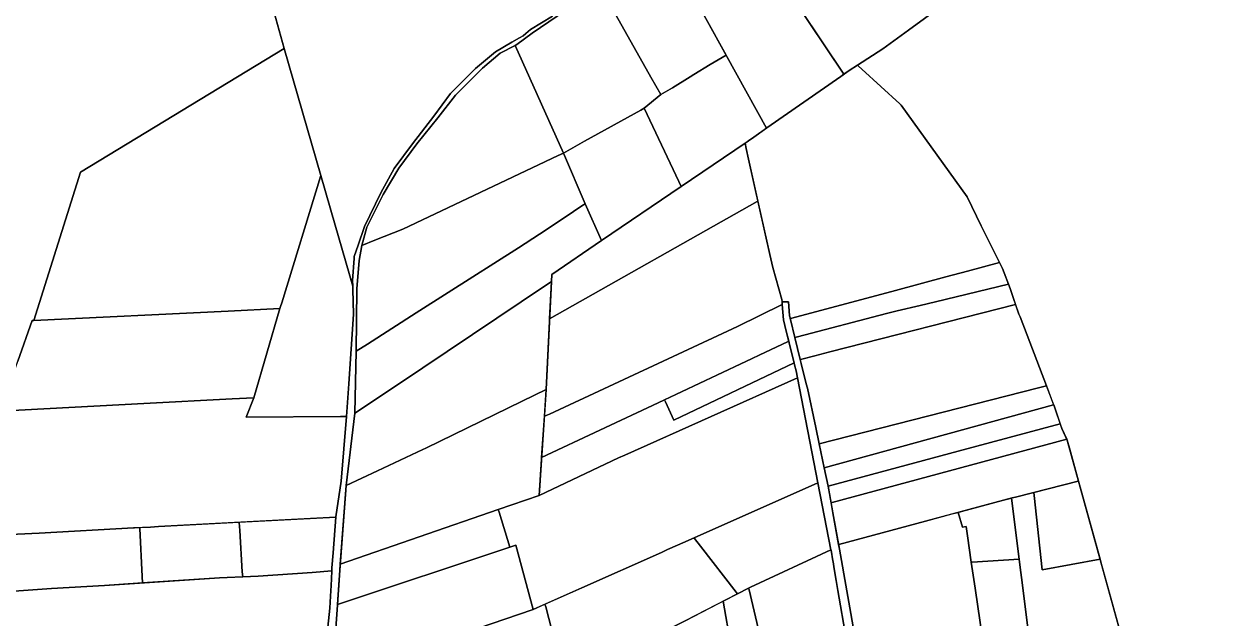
# Model space of a CAD drawing. Header units: metres. Extents: x 3 to 1005126, y 39 to 4383651.
# Drawn here: x 493134 to 493866, y 4373078 to 4373443 of the extents above; entities that cross this region are included whole.
import ezdxf

# ---------------------------------------------------------------- set-up
doc = ezdxf.new("R2010")
doc.units = ezdxf.units.M
doc.header["$MEASUREMENT"] = 0
doc.layers.add('TM_Llucmajor', color=7, linetype='Continuous')

msp = doc.modelspace()

# ---------------------------------------------------------------- linework, layer by layer
at = {"layer": 'TM_Llucmajor', "linetype": 'Continuous', "flags": 128}
for points in [[(493130.53, 4373982.57), (493215.71, 4373704.38), (493255.54, 4373574.3), (493269.86, 4373516.86), (493294.62, 4373428.18), (493169.24, 4373352.05), (493140.51, 4373260.89), (493139.61, 4373260.85), (493130.79, 4373235.95)], [(493459.47, 4373448.05), (493445.91, 4373439.86), (493443.2, 4373437.45), (493441.46, 4373435.9), (493439.3, 4373434.7), (493434.5, 4373432.03), (493424.55, 4373426.16), (493412.11, 4373415.92), (493396.81, 4373400.42), (493386.62, 4373386.56), (493373.39, 4373369.46), (493362.12, 4373354.42), (493353.87, 4373339.48), (493343.97, 4373318.65), (493340.02, 4373307.34), (493337.56, 4373300.3), (493337.47, 4373299.03), (493336.59, 4373285.5), (493336.69, 4373282.03), (493325.87, 4373319.63), (493317.09, 4373350.12), (493294.62, 4373428.18), (493294.62, 4373428.18), (493269.86, 4373516.86)], [(493934.42, 4373072.16), (493837.12, 4373058.91), (493812.16, 4373056.24), (493775.99, 4373187.39), (493772.66, 4373194.6), (493767.87, 4373208.49), (493763.3, 4373220.84), (493747.08, 4373263.25), (493746.24, 4373264.72), (493740.83, 4373280.67), (493736.11, 4373292.88), (493723.08, 4373319.07), (493714.43, 4373337.02), (493673.83, 4373393.42), (493673.1, 4373394.08), (493649.65, 4373415.36), (493647.62, 4373417.2), (493647.04, 4373417.96), (493662.5, 4373428), (493678.29, 4373439.45), (493698.09, 4373453.83)], [(493321.41, 4373072.44), (493322.51, 4373084.05), (493322.99, 4373091.41), (493323.35, 4373097.98), (493323.58, 4373102.13), (493323.76, 4373107), (493323.87, 4373108.84), (493324.59, 4373118.16), (493326.3, 4373140.07), (493326.3, 4373140.11), (493329.62, 4373162.22), (493332.89, 4373201.92), (493334.27, 4373222.03), (493337.19, 4373264.78), (493336.74, 4373279.97), (493336.59, 4373285.5), (493337.47, 4373299.03), (493337.56, 4373300.3), (493340.02, 4373307.34), (493343.97, 4373318.65), (493353.87, 4373339.48), (493362.12, 4373354.42), (493373.39, 4373369.46), (493386.62, 4373386.56), (493396.81, 4373400.42), (493412.11, 4373415.92), (493424.55, 4373426.16), (493434.5, 4373432.03), (493439.3, 4373434.7), (493441.46, 4373435.9), (493443.2, 4373437.45), (493445.91, 4373439.86), (493459.47, 4373448.05)], [(493462.41, 4373448.09), (493447.02, 4373437.62), (493437.6, 4373430.71), (493436.58, 4373429.96), (493427.34, 4373425.33), (493416.41, 4373416.15), (493399.94, 4373399.4), (493389.08, 4373385.53), (493376.12, 4373369.46), (493365.1, 4373354.67), (493355.49, 4373338.34), (493345.26, 4373318.37), (493342.28, 4373307.08), (493340.72, 4373297.75), (493339.14, 4373280.41), (493338.76, 4373241.99), (493337.98, 4373203.86), (493332.64, 4373159.5), (493328.67, 4373107.51), (493327.01, 4373083.08), (493325.27, 4373057.48)], [(493640.13, 4373065.31), (493635.03, 4373094.92), (493633.98, 4373101.03), (493632.74, 4373108.22), (493631.99, 4373112.57), (493631.89, 4373113.17), (493630.75, 4373119.77), (493630.73, 4373119.98), (493630.71, 4373119.97), (493622.69, 4373161.14), (493610.12, 4373225.63), (493609.26, 4373230.03), (493608.37, 4373233.64), (493608.08, 4373234.84), (493605.3, 4373246.09), (493605.02, 4373247.25), (493603.27, 4373254.35), (493601.54, 4373261.35), (493600.77, 4373270.69), (493600.63, 4373272.41), (493600.63, 4373272.41), (493601.49, 4373272.41), (493603.82, 4373272.39), (493604.57, 4373272.38), (493605.02, 4373266.96), (493605.28, 4373263.85), (493605.56, 4373262.57), (493605.65, 4373262.14), (493605.81, 4373261.45), (493608.51, 4373250.51), (493611.85, 4373236.94), (493612.47, 4373234.44), (493615.54, 4373221.96), (493616.19, 4373219.26), (493621.41, 4373195.17), (493623.5, 4373185.16), (493626.6, 4373170.29), (493628.96, 4373159.03), (493631.95, 4373142.61), (493635.92, 4373120.3), (493650.75, 4373036.55)], [(493650.75, 4373036.55), (493635.92, 4373120.3), (493635.42, 4373123.11), (493635.52, 4373123.14), (493688.93, 4373137.56), (493705.21, 4373141.95), (493708.94, 4373142.96), (493711.67, 4373133.89), (493713.77, 4373134.17), (493713.77, 4373134.17), (493714.61, 4373128.49), (493716.99, 4373112.39), (493719.36, 4373096.26), (493723.93, 4373065.34)]]:
    msp.add_lwpolyline(points, dxfattribs=at)
for points in [[(493638.71, 4373412.4), (493636.7, 4373410.99), (493591.35, 4373379.33), (493590.98, 4373379.08), (493566.71, 4373423.16), (493553.74, 4373446.7), (493529.39, 4373490.92), (493533.56, 4373494.11), (493541.47, 4373502.14), (493558.56, 4373527.24), (493561.47, 4373523.98), (493571.69, 4373512.5), (493638.71, 4373412.4)], [(493660.89, 4373494.32), (493677.31, 4373496.81), (493686.22, 4373469.98), (493696.7, 4373454.73), (493698.09, 4373453.83), (493678.29, 4373439.45), (493662.5, 4373428), (493647.04, 4373417.96), (493641.87, 4373414.61), (493638.71, 4373412.4), (493595.61, 4373476.77), (493595.01, 4373477.68), (493659.65, 4373494.01), (493660.89, 4373494.32)], [(493490.88, 4373462.58), (493489.82, 4373464.51), (493492.95, 4373467.05), (493501.15, 4373475.06), (493507.12, 4373479.36), (493515.77, 4373483.52), (493524.61, 4373487.5), (493529.39, 4373490.92), (493553.74, 4373446.7), (493566.18, 4373424.12), (493556.51, 4373418.24), (493546.42, 4373412.11), (493544.07, 4373410.67), (493533.22, 4373404.08), (493529.05, 4373401.55), (493526.14, 4373399.78), (493520.04, 4373410.58), (493506.06, 4373435.39), (493497.91, 4373449.85), (493490.88, 4373462.58)], [(493515.93, 4373391.52), (493513.77, 4373390.32), (493479.26, 4373371.12), (493466.22, 4373363.87), (493436.58, 4373429.96), (493437.6, 4373430.71), (493447.02, 4373437.62), (493462.41, 4373448.09), (493475.89, 4373454.45), (493483.39, 4373458.47), (493488.14, 4373463.14), (493489.82, 4373464.51), (493490.88, 4373462.58), (493497.91, 4373449.85), (493506.06, 4373435.39), (493520.04, 4373410.58), (493526.14, 4373399.78), (493515.93, 4373391.52)], [(493342.28, 4373307.08), (493345.26, 4373318.37), (493355.49, 4373338.34), (493365.1, 4373354.67), (493376.12, 4373369.46), (493389.08, 4373385.53), (493399.94, 4373399.4), (493416.41, 4373416.15), (493427.34, 4373425.33), (493436.58, 4373429.96), (493466.22, 4373363.87), (493462.89, 4373362.28), (493367.52, 4373317.01), (493350.3, 4373310.24), (493342.28, 4373307.08)], [(493140.51, 4373260.89), (493169.24, 4373352.05), (493294.62, 4373428.18), (493317.09, 4373350.12), (493293.02, 4373271.76), (493292.28, 4373269.45), (493291.91, 4373268.2), (493260.11, 4373266.66), (493140.51, 4373260.89)], [(493538.69, 4373343.37), (493537.27, 4373346.37), (493515.93, 4373391.52), (493526.14, 4373399.78), (493529.05, 4373401.55), (493533.22, 4373404.08), (493544.07, 4373410.67), (493546.42, 4373412.11), (493556.51, 4373418.24), (493566.18, 4373424.12), (493566.71, 4373423.16), (493590.98, 4373379.08), (493583.23, 4373373.67), (493579.93, 4373371.36), (493579.19, 4373370.85), (493577.96, 4373369.97), (493538.69, 4373343.37)], [(493604.57, 4373272.38), (493603.82, 4373272.39), (493601.49, 4373272.41), (493600.63, 4373272.41), (493600.61, 4373272.67), (493600.5, 4373273.9), (493594.87, 4373293.45), (493593.08, 4373301.54), (493580.1, 4373360.06), (493578.67, 4373366.72), (493577.96, 4373369.97), (493579.19, 4373370.85), (493579.93, 4373371.36), (493583.23, 4373373.67), (493591.35, 4373379.33), (493636.7, 4373410.99), (493641.87, 4373414.61), (493647.04, 4373417.96), (493647.62, 4373417.2), (493649.65, 4373415.36), (493673.1, 4373394.08), (493673.83, 4373393.42), (493714.43, 4373337.02), (493723.08, 4373319.07), (493734.29, 4373296.53), (493714.71, 4373291.29), (493701.28, 4373287.7), (493670.45, 4373279.46), (493606.61, 4373262.4), (493605.65, 4373262.14), (493605.56, 4373262.57), (493605.28, 4373263.85), (493605.02, 4373266.96), (493604.57, 4373272.38)], [(493489.64, 4373310.14), (493479.52, 4373332.62), (493466.22, 4373363.87), (493479.26, 4373371.12), (493513.77, 4373390.32), (493515.93, 4373391.52), (493537.27, 4373346.37), (493538.69, 4373343.37), (493489.64, 4373310.14)], [(493338.76, 4373241.99), (493339.14, 4373280.41), (493340.72, 4373297.75), (493342.28, 4373307.08), (493350.3, 4373310.24), (493367.52, 4373317.01), (493462.89, 4373362.28), (493466.22, 4373363.87), (493479.52, 4373332.62), (493477.63, 4373331.36), (493467.31, 4373324.47), (493451.5, 4373313.91), (493438.58, 4373305.67), (493395.33, 4373278.08), (493375.68, 4373265.54), (493345.67, 4373246.4), (493338.76, 4373241.99)], [(493585.24, 4373334), (493457.74, 4373261.87), (493458.84, 4373284.87), (493459.06, 4373289.28), (493489.64, 4373310.14), (493538.69, 4373343.37), (493577.96, 4373369.97), (493578.67, 4373366.72), (493580.1, 4373360.06), (493585.81, 4373334.32), (493585.24, 4373334)], [(493336.74, 4373279.97), (493337.19, 4373264.78), (493334.27, 4373222.03), (493332.89, 4373201.92), (493329.08, 4373201.9), (493271.18, 4373201.56), (493275.79, 4373213.41), (493291.91, 4373268.2), (493292.28, 4373269.45), (493293.02, 4373271.76), (493317.09, 4373350.12), (493325.87, 4373319.63), (493336.69, 4373282.03), (493336.74, 4373279.97)], [(493600.77, 4373270.69), (493573.33, 4373257.33), (493457.57, 4373203.43), (493454.53, 4373202.01), (493455.65, 4373218.49), (493457.67, 4373260.5), (493457.71, 4373261.3), (493457.74, 4373261.87), (493585.24, 4373334), (493585.81, 4373334.32), (493593.08, 4373301.54), (493594.87, 4373293.45), (493600.5, 4373273.9), (493600.61, 4373272.67), (493600.77, 4373270.69)], [(493458.84, 4373284.87), (493440.17, 4373272.36), (493364.72, 4373221.79), (493337.98, 4373203.86), (493338.76, 4373241.99), (493345.67, 4373246.4), (493375.68, 4373265.54), (493395.33, 4373278.08), (493438.58, 4373305.67), (493451.5, 4373313.91), (493467.31, 4373324.47), (493477.63, 4373331.36), (493479.52, 4373332.62), (493489.64, 4373310.14), (493459.06, 4373289.28), (493458.84, 4373284.87)], [(493605.81, 4373261.45), (493605.65, 4373262.14), (493606.61, 4373262.4), (493670.45, 4373279.46), (493701.28, 4373287.7), (493714.71, 4373291.29), (493734.29, 4373296.53), (493736.11, 4373292.88), (493739.86, 4373283.17), (493694.96, 4373272.42), (493685.62, 4373270.19), (493671.51, 4373266.81), (493664.89, 4373265.23), (493610.23, 4373250.96), (493608.51, 4373250.51), (493605.81, 4373261.45)], [(493455.65, 4373218.49), (493440.78, 4373211.27), (493381.59, 4373182.49), (493379.68, 4373181.56), (493352, 4373168.58), (493332.64, 4373159.5), (493337.98, 4373203.86), (493364.72, 4373221.79), (493440.17, 4373272.36), (493458.84, 4373284.87), (493455.65, 4373218.49)], [(493611.85, 4373236.94), (493608.51, 4373250.51), (493610.23, 4373250.96), (493664.89, 4373265.23), (493671.51, 4373266.81), (493685.62, 4373270.19), (493694.96, 4373272.42), (493739.86, 4373283.17), (493740.83, 4373280.67), (493744.19, 4373270.76), (493629.96, 4373241.57), (493620.87, 4373239.24), (493612.7, 4373237.16), (493611.85, 4373236.94)], [(493603.27, 4373254.35), (493604.79, 4373248.16), (493604.37, 4373247.96), (493586.5, 4373239.55), (493582.19, 4373237.53), (493524.37, 4373210.32), (493452.81, 4373176.64), (493454.53, 4373202.01), (493457.57, 4373203.43), (493573.33, 4373257.33), (493600.77, 4373270.69), (493601.54, 4373261.35), (493603.27, 4373254.35)], [(493615.54, 4373221.96), (493612.47, 4373234.44), (493611.85, 4373236.94), (493612.7, 4373237.16), (493620.87, 4373239.24), (493629.96, 4373241.57), (493744.19, 4373270.76), (493746.24, 4373264.72), (493747.08, 4373263.25), (493763.3, 4373220.84), (493757.4, 4373219.33), (493623.5, 4373185.16), (493621.41, 4373195.17), (493616.19, 4373219.26), (493615.54, 4373221.96)], [(493275.79, 4373213.41), (493262.54, 4373212.71), (493208.31, 4373209.88), (493119.9, 4373205.22), (493121.96, 4373211.02), (493130.79, 4373235.95), (493139.61, 4373260.85), (493140.51, 4373260.89), (493260.11, 4373266.66), (493291.91, 4373268.2), (493275.79, 4373213.41)], [(493608.08, 4373234.84), (493534.12, 4373199.64), (493528.93, 4373210.91), (493528.34, 4373212.19), (493582.19, 4373237.53), (493586.5, 4373239.55), (493604.37, 4373247.96), (493604.79, 4373248.16), (493605.02, 4373247.25), (493605.3, 4373246.09), (493608.08, 4373234.84)], [(493610.12, 4373225.63), (493504.02, 4373178.18), (493500.11, 4373176.43), (493451.24, 4373153.42), (493452.74, 4373175.65), (493452.81, 4373176.64), (493524.37, 4373210.32), (493528.34, 4373212.19), (493528.93, 4373210.91), (493534.12, 4373199.64), (493608.08, 4373234.84), (493608.37, 4373233.64), (493609.26, 4373230.03), (493610.12, 4373225.63)], [(493622.69, 4373161.14), (493545.12, 4373126.67), (493541.06, 4373124.87), (493530.24, 4373120.05), (493526.43, 4373118.36), (493477.55, 4373096.64), (493447.56, 4373083.31), (493437, 4373122.83), (493433.2, 4373121.65), (493426.62, 4373143.02), (493426.17, 4373144.75), (493451.24, 4373153.42), (493500.11, 4373176.43), (493504.02, 4373178.18), (493610.12, 4373225.63), (493622.69, 4373161.14)], [(493426.17, 4373144.75), (493328.95, 4373111.14), (493332.64, 4373159.5), (493352, 4373168.58), (493379.68, 4373181.56), (493381.59, 4373182.49), (493440.78, 4373211.27), (493455.65, 4373218.49), (493451.24, 4373153.42), (493426.17, 4373144.75)], [(493626.6, 4373170.29), (493623.5, 4373185.16), (493757.4, 4373219.33), (493763.3, 4373220.84), (493767.63, 4373209.13), (493626.6, 4373170.29)], [(493326.3, 4373140.07), (493217.35, 4373134.2), (493212.24, 4373133.93), (493202.5, 4373133.4), (493201.83, 4373133.37), (493143.81, 4373130.24), (493121.75, 4373129.05), (493092.35, 4373127.47), (493092.62, 4373128.25), (493105.97, 4373167.5), (493113.45, 4373187.02), (493119.9, 4373205.22), (493208.31, 4373209.88), (493262.54, 4373212.71), (493275.79, 4373213.41), (493271.18, 4373201.56), (493329.08, 4373201.9), (493332.89, 4373201.92), (493329.62, 4373162.22), (493326.3, 4373140.11), (493326.3, 4373140.07)], [(493628.96, 4373159.03), (493626.6, 4373170.29), (493767.63, 4373209.13), (493767.87, 4373208.49), (493771.7, 4373197.39), (493708.87, 4373180.5), (493628.96, 4373159.03)], [(493628.96, 4373159.03), (493708.87, 4373180.5), (493771.7, 4373197.39), (493772.66, 4373194.6), (493775.75, 4373187.89), (493631.5, 4373148.96), (493631, 4373148.83), (493630.92, 4373148.81), (493630.82, 4373148.78), (493628.96, 4373159.03)], [(493630.92, 4373148.81), (493631, 4373148.83), (493631.5, 4373148.96), (493775.75, 4373187.89), (493775.99, 4373187.39), (493777.34, 4373182.47), (493782.95, 4373162.14), (493782.79, 4373162.09), (493744.19, 4373152.35), (493742.06, 4373151.81), (493736.85, 4373150.49), (493688.93, 4373137.56), (493635.52, 4373123.14), (493635.42, 4373123.11), (493631.95, 4373142.61), (493630.82, 4373148.78), (493630.92, 4373148.81)], [(493630.71, 4373119.97), (493581.33, 4373097.05), (493580.06, 4373096.4), (493573.15, 4373092.84), (493572.38, 4373093.83), (493550.51, 4373122.14), (493546.76, 4373126.98), (493546.52, 4373127.29), (493622.69, 4373161.14), (493630.71, 4373119.97)], [(493760.49, 4373107.72), (493755.65, 4373153.31), (493755.45, 4373155.19), (493782.79, 4373162.09), (493782.95, 4373162.14), (493796.18, 4373114.2), (493760.49, 4373107.72)], [(493712.34, 4373143.88), (493714.1, 4373144.35), (493736.85, 4373150.49), (493741.76, 4373151.73), (493746.46, 4373114.25), (493717.55, 4373112.42), (493716.99, 4373112.39), (493714.61, 4373128.49), (493713.77, 4373134.17), (493711.67, 4373133.89), (493708.94, 4373142.96), (493711.82, 4373143.74), (493712.34, 4373143.88)], [(493748.26, 4373099.89), (493747.1, 4373109.12), (493746.46, 4373114.25), (493741.76, 4373151.73), (493742.06, 4373151.81), (493744.19, 4373152.35), (493755.45, 4373155.19), (493755.65, 4373153.31), (493760.49, 4373107.72), (493796.18, 4373114.2), (493796.69, 4373112.34), (493812.16, 4373056.24), (493811.11, 4373056.13), (493789.23, 4373050.11), (493756.6, 4373040.71), (493755.7, 4373040.49), (493748.26, 4373099.89)], [(493328.67, 4373107.51), (493328.95, 4373111.14), (493426.17, 4373144.75), (493426.62, 4373143.02), (493433.2, 4373121.65), (493327.23, 4373086.24), (493328.67, 4373107.51)], [(493268.78, 4373106.32), (493269.01, 4373103.34), (493254.76, 4373102.79), (493207.46, 4373099.64), (493207.25, 4373103.5), (493205.75, 4373132.97), (493205.73, 4373133.32), (493205.72, 4373133.58), (493206.28, 4373133.61), (493212.24, 4373133.93), (493217.35, 4373134.2), (493266.86, 4373136.87), (493266.86, 4373136.78), (493267.17, 4373131.75), (493268.78, 4373106.32)], [(493323.87, 4373108.84), (493323.76, 4373107), (493311.77, 4373106.08), (493278.48, 4373103.7), (493269.01, 4373103.34), (493268.78, 4373106.32), (493267.17, 4373131.75), (493266.86, 4373136.78), (493266.86, 4373136.87), (493326.3, 4373140.07), (493324.59, 4373118.16), (493323.87, 4373108.84)], [(493091.04, 4373098.18), (493091.38, 4373106.4), (493092.04, 4373122.27), (493092.24, 4373127.14), (493092.35, 4373127.47), (493121.75, 4373129.05), (493143.81, 4373130.24), (493201.83, 4373133.37), (493202.5, 4373133.4), (493205.72, 4373133.58), (493205.73, 4373133.32), (493205.75, 4373132.97), (493207.25, 4373103.5), (493207.46, 4373099.64), (493184.04, 4373098.07), (493151.47, 4373096.15), (493131.35, 4373094.75), (493091.46, 4373092.48), (493091.04, 4373098.18)], [(493363.04, 4373054.35), (493324.35, 4373042.56), (493325.27, 4373057.48), (493327.01, 4373083.08), (493327.23, 4373086.24), (493433.2, 4373121.65), (493437, 4373122.83), (493447.56, 4373083.31), (493363.04, 4373054.35)], [(493455.34, 4373084.79), (493454.88, 4373086.56), (493477.55, 4373096.64), (493526.43, 4373118.36), (493530.24, 4373120.05), (493541.06, 4373124.87), (493545.12, 4373126.67), (493546.52, 4373127.29), (493546.76, 4373126.98), (493550.51, 4373122.14), (493572.38, 4373093.83), (493573.15, 4373092.84), (493541.12, 4373076.35), (493539.41, 4373075.49), (493505.93, 4373058.57), (493504.29, 4373057.92), (493500.84, 4373057.92), (493464.88, 4373044.16), (493464.46, 4373049.73), (493455.34, 4373084.79)], [(493590.91, 4373051.16), (493589.49, 4373057.07), (493582.62, 4373085.74), (493580.34, 4373095.24), (493580.06, 4373096.4), (493581.33, 4373097.05), (493630.73, 4373119.98), (493630.75, 4373119.77), (493631.89, 4373113.17), (493631.99, 4373112.57), (493632.74, 4373108.22), (493633.98, 4373101.03), (493635.03, 4373094.92), (493640.13, 4373065.31), (493640.24, 4373064.65), (493592.07, 4373051.47), (493590.91, 4373051.16)], [(493719.36, 4373096.26), (493716.99, 4373112.39), (493717.55, 4373112.42), (493746.46, 4373114.25), (493747.1, 4373109.12), (493748.26, 4373099.89), (493755.7, 4373040.49), (493754.36, 4373040.16), (493728.56, 4373033.89), (493728.2, 4373036.37), (493727.54, 4373040.82), (493723.93, 4373065.34), (493719.36, 4373096.26)], [(493321.41, 4373072.44), (493286.49, 4373070.15), (493285.97, 4373070.11), (493264.44, 4373068.89), (493233.39, 4373066.95), (493209.26, 4373066.07), (493182.47, 4373062.67), (493165.41, 4373061.58), (493142.35, 4373060.87), (493090.54, 4373057.7), (493091.46, 4373092.48), (493131.35, 4373094.75), (493151.47, 4373096.15), (493184.04, 4373098.07), (493254.76, 4373102.79), (493278.48, 4373103.7), (493311.77, 4373106.08), (493323.76, 4373107), (493323.58, 4373102.13), (493323.35, 4373097.98), (493322.99, 4373091.41), (493322.51, 4373084.05), (493321.41, 4373072.44)], [(493580.79, 4372992.99), (493580.28, 4372995.73), (493574.6, 4373029.15), (493569.14, 4373061.3), (493564.53, 4373088.4), (493573.15, 4373092.84), (493580.06, 4373096.4), (493580.34, 4373095.24), (493582.62, 4373085.74), (493589.49, 4373057.07), (493590.99, 4373050.85), (493595.39, 4373033.41), (493597.79, 4373023.89), (493604.75, 4372996.29), (493586.99, 4372992.99), (493581.23, 4372992.99), (493580.79, 4372992.99)], [(493447.56, 4373083.31), (493454.88, 4373086.56), (493455.34, 4373084.79), (493464.46, 4373049.73), (493456.26, 4373046.85), (493321.77, 4372994.78), (493321.41, 4373000.9), (493324.12, 4373038.78), (493324.35, 4373042.56), (493363.04, 4373054.35), (493447.56, 4373083.31)], [(493537.4, 4372991.54), (493521.26, 4373023.9), (493506.29, 4373053.93), (493506.42, 4373053.97), (493504.29, 4373057.92), (493505.93, 4373058.57), (493539.41, 4373075.49), (493541.12, 4373076.35), (493561.61, 4373086.9), (493564.53, 4373088.4), (493569.14, 4373061.3), (493574.6, 4373029.15), (493580.28, 4372995.73), (493580.79, 4372992.99), (493575.64, 4372993.22), (493566.37, 4372993.62), (493556.72, 4372993.48), (493546.93, 4372992.77), (493537.95, 4372991.62), (493537.4, 4372991.54)]]:
    msp.add_lwpolyline(points, close=True, dxfattribs=at)

doc.saveas('drawing.dxf')
